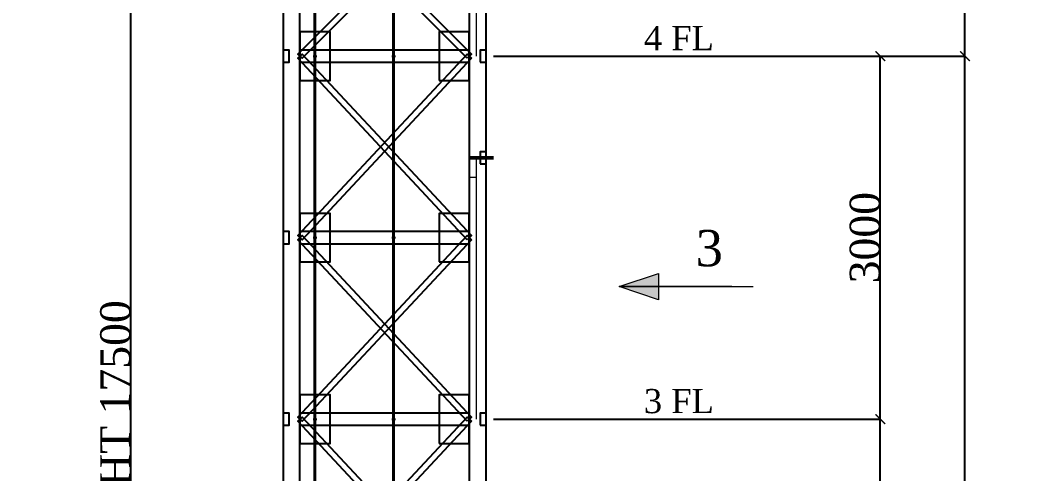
# Model space of a CAD drawing. Header units: millimetres. Extents: x -60342 to 1024385, y -25305 to 32879.
# Drawn here: x -665 to 7607, y -13216 to -9464 of the extents above; entities that cross this region are included whole.
import ezdxf

# ---------------------------------------------------------------- set-up
doc = ezdxf.new("R2010")
doc.units = ezdxf.units.MM
doc.linetypes.add('$1$CENTER', pattern=[50.8, 31.75, -6.35, 6.35, -6.35])
doc.layers.add('$1$CL', color=2, linetype='$1$CENTER', lineweight=0)
doc.layers.add('$2$Wall', color=1, linetype='Continuous', lineweight=50)
doc.layers.add('AA_Datum', color=7, linetype='Continuous', plot=False)
doc.layers.add('AA_Rail', color=7, linetype='Continuous')
doc.layers.add('Steel', color=7, linetype='Continuous')
doc.styles.add('$2$nassar2', font='cent.shx', dxfattribs={"height": 60})
doc.styles.add('Century Gothic$001H0', font='cent.shx')
doc.dimstyles.new('Copy of ISO-25', dxfattribs={"dimtxt": 250, "dimasz": 80, "dimexe": 1.25, "dimexo": 0.625, "dimtad": 1, "dimtxsty": 'Century Gothic$001H0', "dimblk": 'ARCHTICK', "dimcen": 2.5, "dimadec": 0, "dimazin": 0, "dimtfac": 1, "dimtmove": 0, "dimatfit": 3, "dimfxl": 1, "dimarcsym": 0})

# ---------------------------------------------------------------- blocks, each defined once
blk = doc.blocks.new('_ArchTick')
at = {"color": 0, "linetype": 'ByBlock', "const_width": 0.15}
blk.add_lwpolyline([(-0.5, -0.5), (0.5, 0.5)], dxfattribs=at)
blk = doc.blocks.new('*D65')
at = {"color": 0, "lineweight": -2, "transparency": 16777216}
for p, q in [((3251.2, -12762.4), (6451.9, -12762.4)), ((6450.6, -15762.4), (6450.6, -12762.4)), ((3251.2, -15762.4), (6451.9, -15762.4))]:
    blk.add_line(p, q, dxfattribs=at)
at = {"layer": 'Defpoints', "color": 0, "transparency": 16777216}
for p in [(3250.6, -12762.4), (6450.6, -12762.4), (3250.6, -15762.4)]:
    blk.add_point(p, dxfattribs=at)
at = {"color": 0, "lineweight": -2, "transparency": 16777216, "xscale": 80, "yscale": 80, "zscale": 80}
for p, rotation in [((6450.6, -12762.4), 90), ((6450.6, -15762.4), 270)]:
    blk.add_blockref('_ArchTick', p, dxfattribs=dict(at, rotation=rotation))
at = {"color": 0, "transparency": 16777216, "insert": (6325, -14262.4), "char_height": 250, "attachment_point": 5, "rotation": 90, "style": 'Century Gothic$001H0'}
blk.add_mtext('3000', dxfattribs=at)
blk = doc.blocks.new('*D66')
at = {"color": 0, "lineweight": -2, "transparency": 16777216}
for p, q in [((3251.2, -9762.4), (6451.9, -9762.4)), ((6450.6, -12762.4), (6450.6, -9762.4)), ((3251.2, -12762.4), (6451.9, -12762.4))]:
    blk.add_line(p, q, dxfattribs=at)
at = {"layer": 'Defpoints', "color": 0, "transparency": 16777216}
for p in [(3250.6, -9762.4), (6450.6, -9762.4), (3250.6, -12762.4)]:
    blk.add_point(p, dxfattribs=at)
at = {"color": 0, "lineweight": -2, "transparency": 16777216, "xscale": 80, "yscale": 80, "zscale": 80}
for p, rotation in [((6450.6, -9762.4), 90), ((6450.6, -12762.4), 270)]:
    blk.add_blockref('_ArchTick', p, dxfattribs=dict(at, rotation=rotation))
at = {"color": 0, "transparency": 16777216, "insert": (6325, -11262.4), "char_height": 250, "attachment_point": 5, "rotation": 90, "style": 'Century Gothic$001H0'}
blk.add_mtext('3000', dxfattribs=at)
blk = doc.blocks.new('*D68')
at = {"color": 0, "lineweight": -2, "transparency": 16777216}
for p, q in [((3251.2, -5562.4), (7151.9, -5562.4)), ((7150.6, -9762.4), (7150.6, -5562.4)), ((3251.2, -9762.4), (7151.9, -9762.4))]:
    blk.add_line(p, q, dxfattribs=at)
at = {"layer": 'Defpoints', "color": 0, "transparency": 16777216}
for p in [(3250.6, -5562.4), (7150.6, -5562.4), (3250.6, -9762.4)]:
    blk.add_point(p, dxfattribs=at)
at = {"color": 0, "lineweight": -2, "transparency": 16777216, "xscale": 80, "yscale": 80, "zscale": 80}
for p, rotation in [((7150.6, -5562.4), 90), ((7150.6, -9762.4), 270)]:
    blk.add_blockref('_ArchTick', p, dxfattribs=dict(at, rotation=rotation))
at = {"color": 0, "transparency": 16777216, "insert": (7025, -7662.4), "char_height": 250, "attachment_point": 5, "rotation": 90, "style": 'Century Gothic$001H0'}
blk.add_mtext('O.H. 4200', dxfattribs=at)
blk = doc.blocks.new('*D69')
at = {"color": 0, "lineweight": -2, "transparency": 16777216}
for p, q in [((3251.2, -9762.4), (7151.9, -9762.4)), ((7150.6, -21762.4), (7150.6, -9762.4)), ((3251.2, -21762.4), (7151.9, -21762.4))]:
    blk.add_line(p, q, dxfattribs=at)
at = {"layer": 'Defpoints', "color": 0, "transparency": 16777216}
for p in [(3250.6, -9762.4), (7150.6, -9762.4), (3250.6, -21762.4)]:
    blk.add_point(p, dxfattribs=at)
at = {"color": 0, "lineweight": -2, "transparency": 16777216, "xscale": 80, "yscale": 80, "zscale": 80}
for p, rotation in [((7150.6, -9762.4), 90), ((7150.6, -21762.4), 270)]:
    blk.add_blockref('_ArchTick', p, dxfattribs=dict(at, rotation=rotation))
at = {"color": 0, "transparency": 16777216, "insert": (7025, -15762.4), "char_height": 250, "attachment_point": 5, "rotation": 90, "style": 'Century Gothic$001H0'}
blk.add_mtext('CAR TRAVEL 12000', dxfattribs=at)
blk = doc.blocks.new('*D70')
at = {"color": 0, "lineweight": -2, "transparency": 16777216}
for p, q in [((3250, -5562.4), (249.4, -5562.4)), ((250.6, -23062.4), (250.6, -5562.4)), ((3250, -23062.4), (249.4, -23062.4))]:
    blk.add_line(p, q, dxfattribs=at)
at = {"layer": 'Defpoints', "color": 0, "transparency": 16777216}
for p in [(250.6, -5562.4), (3250.6, -5562.4), (3250.6, -23062.4)]:
    blk.add_point(p, dxfattribs=at)
at = {"color": 0, "lineweight": -2, "transparency": 16777216, "xscale": 80, "yscale": 80, "zscale": 80}
for p, rotation in [((250.6, -5562.4), 90), ((250.6, -23062.4), 270)]:
    blk.add_blockref('_ArchTick', p, dxfattribs=dict(at, rotation=rotation))
at = {"color": 0, "transparency": 16777216, "insert": (125, -14312.4), "char_height": 250, "attachment_point": 5, "rotation": 90, "style": 'Century Gothic$001H0'}
blk.add_mtext('SHAFT TOTAL HEIGHT 17500', dxfattribs=at)

msp = doc.modelspace()

# ---------------------------------------------------------------- hatches: boundary and pattern name
at = {"true_color": 0x000007, "transparency": 33554666}
h = msp.add_hatch(color=7, dxfattribs=at)
h.paths.add_polyline_path([(4616.779, -11559.338), (4616.779, -11667.407), (4289.967, -11667.407)])
h.paths.add_polyline_path([(4616.779, -11667.407), (4289.967, -11667.407), (4616.779, -11776.778)])

# ---------------------------------------------------------------- linework, layer by layer
at = {"layer": '$1$CL', "color": 1, "linetype": 'Continuous', "lineweight": 30}
msp.add_line((2425.625, -18502.913), (2425.625, -4835.277), dxfattribs=at)
at = {"layer": '$2$Wall', "transparency": 33554666}
msp.add_line((3050.625, -10602.368), (3250.625, -10602.368), dxfattribs=at)
at = {"color": 7, "linetype": 'Continuous', "lineweight": 20, "transparency": 33554666}
for p, q in [((3110.625, -9762.368), (3110.625, -7602.368)), ((3110.625, -12762.368), (3110.625, -10602.368)), ((3050.625, -10762.368), (3110.625, -10762.368))]:
    msp.add_line(p, q, dxfattribs=at)
at = {"color": 7, "linetype": 'Continuous', "lineweight": 20, "true_color": 0x000007, "transparency": 33554666}
msp.add_lwpolyline([(4616.779, -11776.778), (4289.967, -11667.407), (4616.779, -11559.338)], close=True, dxfattribs=at)
msp.add_lwpolyline([(4289.967, -11667.407), (5223.527, -11667.407), (4289.967, -11667.407), (5399.302, -11667.407)], dxfattribs=at)
at = {"layer": 'AA_Datum'}
for p, q in [((1775.625, -23062.368), (1775.625, -5562.368)), ((2425.625, -23062.368), (2425.625, -5562.368)), ((1760.625, -9762.368), (1790.625, -9762.368)), ((2410.625, -9762.368), (2440.625, -9762.368)), ((1760.625, -11262.368), (1790.625, -11262.368)), ((2410.625, -11262.368), (2440.625, -11262.368)), ((1760.625, -12762.368), (1790.625, -12762.368)), ((2410.625, -12762.368), (2440.625, -12762.368))]:
    msp.add_line(p, q, dxfattribs=at)
at = {"layer": 'AA_Rail'}
for p, q in [((1770.975, -23062.368), (1770.975, -5562.368)), ((1780.275, -23062.368), (1780.275, -5562.368)), ((2421.125, -23062.368), (2421.125, -5562.368)), ((2430.125, -23062.368), (2430.125, -5562.368))]:
    msp.add_line(p, q, dxfattribs=at)
at = {"layer": 'Steel'}
for points in [[(1510.625, -23062.368), (1650.625, -23062.368), (1650.625, -5562.368), (1510.625, -5562.368)], [(3050.625, -23062.368), (3190.625, -23062.368), (3190.625, -5562.368), (3050.625, -5562.368)], [(3032.947, -9780.046), (1632.947, -8380.046), (1668.303, -8344.691), (3068.303, -9744.691)], [(3068.303, -8380.046), (1668.303, -9780.046), (1632.947, -9744.691), (3032.947, -8344.691)], [(1650.625, -9962.368), (1900.625, -9962.368), (1900.625, -9562.368), (1650.625, -9562.368)], [(2800.625, -9962.368), (3050.625, -9962.368), (3050.625, -9562.368), (2800.625, -9562.368)], [(1510.625, -9812.368), (1560.625, -9812.368), (1560.625, -9712.368), (1510.625, -9712.368)], [(3032.349, -11279.426), (1632.349, -9779.426), (1668.901, -9745.31), (3068.901, -11245.31)], [(3068.901, -9779.426), (1668.901, -11279.426), (1632.349, -11245.31), (3032.349, -9745.31)], [(1650.625, -9812.368), (3050.625, -9812.368), (3050.625, -9712.368), (1650.625, -9712.368)], [(3140.625, -9812.368), (3190.625, -9812.368), (3190.625, -9712.368), (3140.625, -9712.368)], [(3140.625, -10652.368), (3190.625, -10652.368), (3190.625, -10552.368), (3140.625, -10552.368)], [(1650.625, -11462.368), (1900.625, -11462.368), (1900.625, -11062.368), (1650.625, -11062.368)], [(2800.625, -11462.368), (3050.625, -11462.368), (3050.625, -11062.368), (2800.625, -11062.368)], [(1510.625, -11312.368), (1560.625, -11312.368), (1560.625, -11212.368), (1510.625, -11212.368)], [(3032.349, -12779.426), (1632.349, -11279.426), (1668.901, -11245.31), (3068.901, -12745.31)], [(3068.901, -11279.426), (1668.901, -12779.426), (1632.349, -12745.31), (3032.349, -11245.31)], [(1650.625, -11312.368), (3050.625, -11312.368), (3050.625, -11212.368), (1650.625, -11212.368)], [(1650.625, -12962.368), (1900.625, -12962.368), (1900.625, -12562.368), (1650.625, -12562.368)], [(2800.625, -12962.368), (3050.625, -12962.368), (3050.625, -12562.368), (2800.625, -12562.368)], [(1510.625, -12812.368), (1560.625, -12812.368), (1560.625, -12712.368), (1510.625, -12712.368)], [(1650.625, -12812.368), (3050.625, -12812.368), (3050.625, -12712.368), (1650.625, -12712.368)], [(3140.625, -12812.368), (3190.625, -12812.368), (3190.625, -12712.368), (3140.625, -12712.368)], [(3032.349, -14279.426), (1632.349, -12779.426), (1668.901, -12745.31), (3068.901, -14245.31)], [(3068.901, -12779.426), (1668.901, -14279.426), (1632.349, -14245.31), (3032.349, -12745.31)]]:
    msp.add_lwpolyline(points, close=True, dxfattribs=at)

# ---------------------------------------------------------------- texts
at = {"attachment_point": 1, "style": '$2$nassar2'}
for s, width, heights, insert, char_height in [('4 FL', 1133.66689, [167.502], (4495.354, -9512.926), 200), ('3', 522.59586, [0], (4923.014, -11198.614), 300), ('3 FL', 1133.66689, [167.502], (4495.354, -12512.926), 200)]:
    msp.add_mtext_dynamic_manual_height_columns(s, width=width, gutter_width=250, heights=heights, dxfattribs=dict(at, insert=insert, char_height=char_height))

# ---------------------------------------------------------------- dimensions: what is measured, and where the dimension line sits
for base, p1, p2, text, picture, middle in [((250.625, -5562.368), (3250.625, -23062.368), (3250.625, -5562.368), 'SHAFT TOTAL HEIGHT <>', '*D70', (125, -14312.368)), ((7150.625, -5562.368), (3250.625, -9762.368), (3250.625, -5562.368), 'O.H. <>', '*D68', (7025, -7662.368)), ((7150.625, -9762.368), (3250.625, -21762.368), (3250.625, -9762.368), 'CAR TRAVEL <>', '*D69', (7025, -15762.368))]:
    dim = msp.add_linear_dim(base=base, p1=p1, p2=p2, angle=90, text=text, dimstyle='Copy of ISO-25')
    dim.commit()
    dim.dimension.update_dxf_attribs({"geometry": picture, "text_midpoint": middle})
for base, p1, p2, picture, middle in [((6450.625, -9762.368), (3250.625, -12762.368), (3250.625, -9762.368), '*D66', (6325, -11262.368)), ((6450.625, -12762.368), (3250.625, -15762.368), (3250.625, -12762.368), '*D65', (6325, -14262.368))]:
    dim = msp.add_linear_dim(base=base, p1=p1, p2=p2, angle=90, dimstyle='Copy of ISO-25')
    dim.commit()
    dim.dimension.update_dxf_attribs({"geometry": picture, "text_midpoint": middle})

doc.saveas('drawing.dxf')
